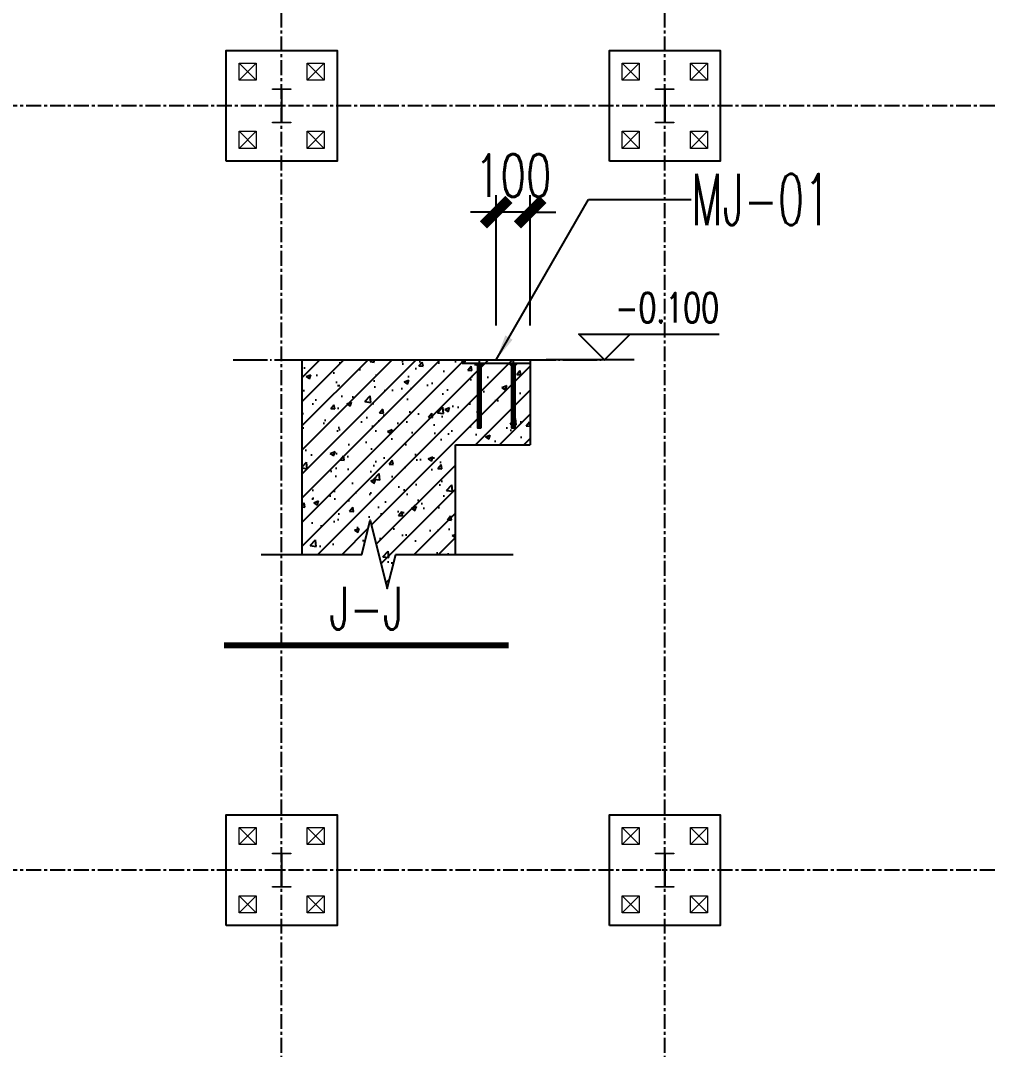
# Model space of a CAD drawing. Extents: x 782294 to 1727252, y -631030 to 17645.
# Drawn here: x 1113846 to 1136604, y -573578 to -549418 of the extents above; entities that cross this region are included whole.
import ezdxf
from ezdxf.enums import TextEntityAlignment as Align

# ---------------------------------------------------------------- set-up
doc = ezdxf.new("R2010")
doc.units = 0
for name, pattern in [('CENTER', [2, 1.25, -0.25, 0.25, -0.25]), ('ZN-CENTER', [2, 1.25, -0.25, 0.25, -0.25]), ('ZN-DOTE', [2.42, 2, -0.2, 0.02, -0.2])]:
    doc.linetypes.add(name, pattern=pattern)
doc.layers.get('Defpoints').update_dxf_attribs({"color": 210})
for name, color, linetype in [('!ZN1-填充-8', 8, 'Continuous'), ('!ZN2-WALL-5', 5, 'Continuous'), ('!ZN3-铝板幕墙-3', 3, 'Continuous'), ('!ZN6-轴线-1', 1, 'ZN-CENTER'), ('2钢材断面', 2, 'Continuous'), ('3符号', 3, 'Continuous'), ('40钢材投影', 40, 'Continuous'), ('A-AXIS-DP', 126, 'Continuous'), ('ALT_CEN-0-30', 1, 'CENTER'), ('DIM', 173, 'Continuous'), ('DOTE', 1, 'CENTER'), ('S-DOTE1', 140, 'CENTER'), ('S-HATCH1-W', 252, 'Continuous'), ('TEXT', 7, 'Continuous'), ('结构轮廓线', 1, 'Continuous')]:
    doc.layers.add(name, color=color, linetype=linetype)
doc.layers.add('S-col', color=2, linetype='Continuous', lineweight=0)
doc.layers.add('S-zhuang', color=1, linetype='Continuous', lineweight=0)
doc.styles.add('DHTEXT-1', font='romans.shx', dxfattribs={"width": 0.7, "bigfont": 'chinese.shx'})
doc.styles.add('卓越符号', font='ROMANS.shx', dxfattribs={"width": 0.7, "bigfont": 'CHINESE.shx'})
doc.dimstyles.new('ZN50', dxfattribs={"dimscale": 50, "dimtxt": 2.5, "dimasz": 1.5, "dimexe": 1, "dimexo": 2, "dimgap": 0.9, "dimtad": 1, "dimdec": 0, "dimdsep": 46, "dimtxsty": 'DHTEXT-1', "dimblk": 'ARCHTICK', "dimcen": 2.5, "dimclrd": 173, "dimclre": 173, "dimclrt": 7, "dimazin": 2, "dimtfac": 1, "dimtdec": 0, "dimtix": 1, "dimtmove": 2, "dimatfit": 3, "dimfxl": 0, "dimtolj": 1, "dimtzin": 12, "dimarcsym": 0})

# ---------------------------------------------------------------- blocks, each defined once
blk = doc.blocks.new('20250821100720')
at = {"layer": 'DOTE', "ltscale": 280}
for p, q in [((121000, -8180), (121000, 83777.4)), ((130000, -8180), (130000, 83777.4)), ((195431, 35900), (-7455.8, 35900)), ((195431, 17950), (-7455.8, 17950))]:
    blk.add_line(p, q, dxfattribs=at)
blk = doc.blocks.new('A$Cec10f56f')
at = {"layer": '!ZN1-填充-8'}
h = blk.add_hatch(color=252, dxfattribs=at)
h.dxf.hatch_style = 1
h.paths.add_polyline_path([(10, 55), (10, 62.9), (18, 55)])
h = blk.add_hatch(color=252, dxfattribs=at)
h.dxf.hatch_style = 1
h.paths.add_polyline_path([(18, 55), (18, 45), (10, 45), (10, 55)])
h = blk.add_hatch(color=252, dxfattribs=at)
h.dxf.hatch_style = 1
h.paths.add_polyline_path([(10, 45), (10, 37.1), (18, 45)])
h = blk.add_hatch(color=252, dxfattribs=at)
h.dxf.hatch_style = 1
h.paths.add_polyline_path([(10, -45), (10, -37.1), (18, -45)])
h = blk.add_hatch(color=252, dxfattribs=at)
h.dxf.hatch_style = 1
h.paths.add_polyline_path([(18, -45), (18, -55), (10, -55), (10, -45)])
h = blk.add_hatch(color=252, dxfattribs=at)
h.dxf.hatch_style = 1
h.paths.add_polyline_path([(10, -55), (10, -62.9), (18, -55)])
at = {"layer": '2钢材断面'}
for p, q in [((0, 100), (10, 100)), ((0, 100), (0, -100)), ((10, 100), (10, 45)), ((10, 45), (10, -44)), ((10, -44), (10, -100)), ((0, -100), (10, -100))]:
    blk.add_line(p, q, dxfattribs=at)
at = {"layer": '40钢材投影'}
for p, q in [((18, 55), (10, 62.9)), ((10, 55), (200, 55)), ((10, 45), (200, 45)), ((18, 45), (10, 37.1)), ((200, 55), (200, 45)), ((18, -45), (10, -37.1)), ((10, -45), (200, -45)), ((10, -55), (200, -55)), ((18, -55), (10, -62.9)), ((200, -45), (200, -55))]:
    blk.add_line(p, q, dxfattribs=at)
for points in [[(172, 45), (150, 45), (150, 55), (200, 55), (200, 45), (184, 45)], [(172, -55), (150, -55), (150, -45), (200, -45), (200, -55), (184, -55)]]:
    blk.add_lwpolyline(points, dxfattribs=at)
at = {"layer": 'ALT_CEN-0-30', "ltscale": 0.3}
for p, q in [((0, 50), (197.8, 50)), ((0, -50), (197.8, -50))]:
    blk.add_line(p, q, dxfattribs=at)
blk = doc.blocks.new('_ArchTick')
at = {"color": 0, "linetype": 'ByBlock', "const_width": 0.4}
blk.add_lwpolyline([(-0.5, -0.5), (0.5, 0.5)], dxfattribs=at)
blk = doc.blocks.new('*D374')
at = {"layer": 'Defpoints', "color": 0, "ltscale": 500, "transparency": 16777216}
for p in [(333488.7, -569235.4), (333488.7, -569668.4), (333588.7, -569668.4)]:
    blk.add_point(p, dxfattribs=at)
at = {"layer": 'DIM', "color": 173, "linetype": 'ByBlock', "lineweight": -2, "ltscale": 500, "transparency": 16777216}
for p, q in [((333488.7, -569568.4), (333488.7, -569185.4)), ((333588.7, -569568.4), (333588.7, -569185.4)), ((333488.7, -569235.4), (333413.7, -569235.4)), ((333588.7, -569235.4), (333488.7, -569235.4)), ((333588.7, -569235.4), (333663.7, -569235.4))]:
    blk.add_line(p, q, dxfattribs=at)
at = {"layer": 'DIM', "color": 173, "lineweight": -2, "ltscale": 500, "transparency": 16777216, "xscale": 75, "yscale": 75, "zscale": 75}
blk.add_blockref('_ArchTick', (333488.7, -569235.4), dxfattribs=at)
at = {"layer": 'DIM', "color": 173, "lineweight": -2, "ltscale": 500, "transparency": 16777216, "xscale": 75, "yscale": 75, "zscale": 75, "rotation": 180}
blk.add_blockref('_ArchTick', (333588.7, -569235.4), dxfattribs=at)
at = {"layer": 'DIM', "color": 7, "ltscale": 500, "transparency": 16777216, "insert": (333538.7, -569127.9), "char_height": 125, "attachment_point": 5, "style": 'DHTEXT-1'}
blk.add_mtext('\\A1;100', dxfattribs=at)
blk = doc.blocks.new('*U24')
at = {"ltscale": 10}
blk.add_line((3.48, 0), (-6.85, 0), dxfattribs=at)
blk.add_lwpolyline([(3, 3), (0, 0), (-3, 3), (13.45, 3)])
at = {"color": 0, "style": '卓越符号', "width": 0.7, "flags": 8}
blk.add_attdef('±0.000', text='', height=3.5, dxfattribs=at).set_placement((13.45, 4.35), align=Align.RIGHT)
blk = doc.blocks.new('*U425')
at = {"const_width": 0.7}
blk.add_lwpolyline([(-16.73, 0), (16.73, 0)], dxfattribs=at)
at = {"color": 0, "style": '卓越符号', "width": 0.7, "flags": 8}
blk.add_attdef('图名', text='', height=5, dxfattribs=at).set_placement((0, 1.85), align=Align.CENTER)
blk.add_attdef('比例', (19.53, 1.85), '', height=4, dxfattribs=at)
blk = doc.blocks.new('S-ZHUANG-400')
at = {"layer": 'S-zhuang'}
for p, q in [((200, -200), (-200, 200)), ((-200, -200), (200, 200))]:
    blk.add_line(p, q, dxfattribs=at)
blk.add_lwpolyline([(-200, 200), (200, 200), (200, -200), (-200, -200)], close=True, dxfattribs=at)
blk = doc.blocks.new('CT4')
at = {"layer": 'S-DOTE1', "ltscale": 0.25}
for p, q in [((-99971, -169242), (-100091, -169242)), ((-100031, -169182), (-100031, -169302))]:
    blk.add_line(p, q, dxfattribs=at)
at = {"layer": 'S-HATCH1-W'}
blk.add_lwpolyline([(-101331, -170542), (-101331, -167942), (-98731, -167942), (-98731, -170542)], close=True, dxfattribs=at)
at = {"layer": 'S-zhuang', "rotation": 90}
for p in [(-100831, -168442), (-99231, -168442), (-100831, -170042), (-99231, -170042)]:
    blk.add_blockref('S-ZHUANG-400', p, dxfattribs=at)
blk = doc.blocks.new('A$C46867589')
at = {"layer": 'S-col'}
for points in [[(120785, 36300), (121215, 36300), (121215, 36282), (121006, 36282), (121006, 35518), (121215, 35518), (121215, 35500), (120785, 35500), (120785, 35518), (120994, 35518), (120994, 36282), (120785, 36282)], [(129785, 36300), (130215, 36300), (130215, 36282), (130006, 36282), (130006, 35518), (130215, 35518), (130215, 35500), (129785, 35500), (129785, 35518), (129994, 35518), (129994, 36282), (129785, 36282)], [(120785, 18350), (121215, 18350), (121215, 18332), (121006, 18332), (121006, 17568), (121215, 17568), (121215, 17550), (120785, 17550), (120785, 17568), (120994, 17568), (120994, 18332), (120785, 18332)], [(129785, 18350), (130215, 18350), (130215, 18332), (130006, 18332), (130006, 17568), (130215, 17568), (130215, 17550), (129785, 17550), (129785, 17568), (129994, 17568), (129994, 18332), (129785, 18332)]]:
    blk.add_lwpolyline(points, close=True, dxfattribs=at)
at = {"layer": 'S-zhuang'}
for p in [(221031, 205142), (230031, 205142), (221031, 187192), (230031, 187192)]:
    blk.add_blockref('CT4', p, dxfattribs=at)
blk = doc.blocks.new('20250913092204')
at = {"layer": '!ZN1-填充-8', "ltscale": 20}
h = blk.add_hatch(dxfattribs=at)
h.set_pattern_fill('钢筋混凝土', color=256, scale=20)
h.set_pattern_definition([(45, (62079.415, 68742.554), (-35.35534, 35.35534), []), (50, (62079.42, 68742.55), (143.45204, -12.55043), [15, -165]), (355, (62079.42, 68742.55), (-27.75027, 150.43843), [12, -132]), (100.4514, (62091.37, 68741.51), (115.70188, 137.8879), [12.74804, -140.22842]), (46.1842, (62079.42, 68782.55), (213.4482, -33.1038), [22.5, -247.5]), (96.6356, (62097.2, 68779.8), (186.93254, 194.82357), [19.12206, -210.3426]), (351.1842, (62079.42, 68782.55), (186.9324, 194.8237), [18, -198]), (21, (62099.42, 68772.55), (119.38141, -80.52378), [15, -165]), (326, (62099.42, 68772.55), (48.66307, 145.03), [12, -132]), (71.4514, (62109.36, 68765.84), (168.04453, 64.5061), [12.74804, -140.22842]), (37.5, (62079.415, 68742.554), (2.43197, 66.57877), [0, -130.4, 0, -134, 0, -132.5]), (7.5, (62079.415, 68742.554), (52.61391, 78.88234), [0, -76.4, 0, -127.4, 0, -50.5]), (327.5, (62034.815, 68742.554), (106.764487, -4.510974), [0, -50, 0, -156, 0, -207]), (317.5, (62014.815, 68742.55), (116.63723, 20.021), [0, -65, 0, -103.6, 0, -147])])
h.paths.add_polyline_path([(-188.7, 267), (-13.5, 267), (11.5, 367), (61.5, 167), (86.5, 267), (261.5, 267), (261.5, 588.4), (481.2, 588.4), (481.2, 838.4), (-188.4, 838.4)])
at = {"layer": '!ZN2-WALL-5'}
for p, q in [((-188.5, 267), (-188.5, 838.4)), ((-188.5, 838.4), (481.2, 838.4)), ((481.2, 838.4), (481.2, 588.4)), ((261.5, 267), (261.5, 588.4)), ((261.5, 588.4), (481.2, 588.4))]:
    blk.add_line(p, q, dxfattribs=at)
at = {"layer": '!ZN6-轴线-1', "color": 1, "linetype": 'ZN-DOTE', "ltscale": 50}
blk.add_line((-390.5, 838.4), (699.4, 838.4), dxfattribs=at)
at = {"layer": '3符号', "elevation": 0}
blk.add_lwpolyline([(-308.5, 267), (-13.5, 267), (11.5, 367), (61.5, 167), (86.5, 267), (431.5, 267)], dxfattribs=at)
at = {"layer": '3符号', "color": 7}
ref = blk.add_blockref('*U24', (699.4, 838.4), dxfattribs=dict(at, xscale=25, yscale=25, zscale=25))
ref.add_attrib('±0.000', '-0.100', dxfattribs={"layer": '0', "color": 0, "height": 87.5, "style": '卓越符号', "width": 0.7}).set_placement((1035.7, 947.1), align=Align.RIGHT)
ref = blk.add_blockref('*U425', (0, 0), dxfattribs=dict(at, xscale=25, yscale=25, zscale=25))
ref.add_attrib('图名', 'J-J', dxfattribs={"layer": '0', "color": 0, "height": 125, "style": '卓越符号', "width": 0.7}).set_placement((0, 46.2), align=Align.CENTER)
at = {"layer": '40钢材投影', "color": 2, "ltscale": 500, "xscale": -1, "rotation": 89.99999999330831}
blk.add_blockref('A$Cec10f56f', (381.3, 838.4), dxfattribs=at)
at = {"layer": 'TEXT', "ltscale": 500, "style": 'DHTEXT-1', "width": 0.6}
blk.add_text('MJ-01', height=150, dxfattribs=at).set_placement((954, 1308.7), align=Align.MIDDLE_LEFT)
at = {"layer": 'DIM', "ltscale": 500}
dim = blk.add_linear_dim(base=(381.3, 1271.3), p1=(481.3, 838.4), p2=(381.3, 838.4), dimstyle='ZN50', dxfattribs=at)
dim.commit()
dim.dimension.update_dxf_attribs({"geometry": '*D374', "text_midpoint": (431.3, 1378.8), "insert": (-333107.5, 570506.7)})
at = {"layer": 'DIM', "color": 1}
blk.add_leader([(381.3, 838.4), (652.9, 1308.7), (954, 1308.7)], dimstyle='ZN50', dxfattribs=at)

msp = doc.modelspace()

# ---------------------------------------------------------------- block references
at = {"layer": '!ZN3-铝板幕墙-3', "ltscale": 1750}
msp.add_blockref('A$C46867589', (998978.7, -587318.4), dxfattribs=at)
at = {"layer": 'A-AXIS-DP', "ltscale": 2800}
msp.add_blockref('20250821100720', (998978.7, -587318.4), dxfattribs=at)
at = {"layer": '结构轮廓线', "ltscale": 500, "xscale": 8, "yscale": 8, "zscale": 8}
msp.add_blockref('20250913092204', (1121966.9, -564088.2), dxfattribs=at)

doc.saveas('drawing.dxf')
